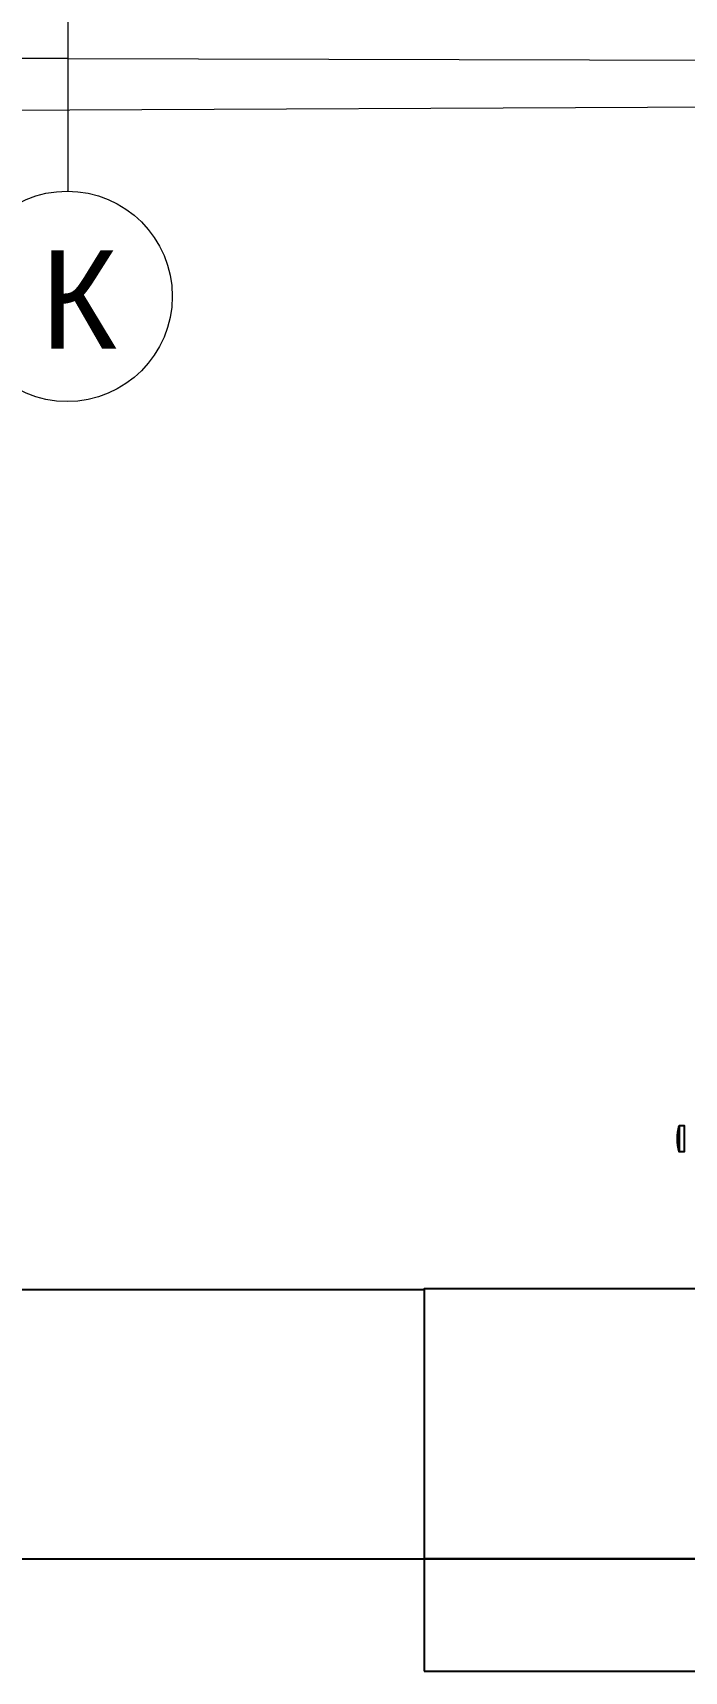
# Model space of a CAD drawing. Header units: inches. Extents: x 164.3 to 247.9, y 15.6 to 56.7.
# Drawn here: x 227.978 to 228.97, y 28.678 to 31.172 of the extents above; entities that cross this region are included whole.
import ezdxf

# ---------------------------------------------------------------- set-up
doc = ezdxf.new("R2010")
doc.units = ezdxf.units.IN
doc.header["$MEASUREMENT"] = 0
doc.layers.add('linecad.com', color=7, linetype='Continuous')
for name, color, linetype, lineweight in [('WALL 1 100', 250, 'Continuous', 9), ('окно', 7, 'Continuous', 9), ('провода', 1, 'Continuous', 5)]:
    doc.layers.add(name, color=color, linetype=linetype, lineweight=lineweight)
doc.styles.add('SS Projects_100_notes', font='', dxfattribs={"height": 0.4})
doc.styles.get('SS Projects_100_notes').set_extended_font_data('Bahnschrift')

msp = doc.modelspace()

# ---------------------------------------------------------------- linework, layer by layer
at = {"layer": 'linecad.com', "color": 0}
msp.add_lwpolyline([(228.9627, 29.5085), (228.97, 29.5085), (228.97, 29.4683), (228.9627, 29.4683, -0.132264)], format="xyb", close=True, dxfattribs=at)
msp.add_lwpolyline([(228.9627, 29.5085), (228.9627, 29.4683)], dxfattribs=at)
for points in [[(227.4697, 29.2591), (228.5742, 29.2591), (228.5742, 28.8485), (227.4697, 28.8485)], [(229.8065, 29.2599), (228.5742, 29.2599), (228.5742, 28.8493), (229.8065, 28.8493)], [(228.5742, 28.678), (229.8065, 28.678), (229.8065, 28.8493), (228.5742, 28.8493)]]:
    msp.add_lwpolyline(points, close=True, dxfattribs=at)
at = {"layer": 'WALL 1 100', "color": 0}
msp.add_line((230.3482, 31.0651), (225.6935, 31.0425), dxfattribs=at)
at = {"layer": 'окно', "color": 7, "linetype": 'ByBlock', "lineweight": 0}
msp.add_circle((228.0306, 30.7705), 0.1601, dxfattribs=at)
at = {"layer": 'провода', "color": 1}
for p, q in [((228.032, 30.9303), (228.0366, 34.2832)), ((228.0323, 31.1326), (225.6148, 31.131)), ((228.0323, 31.1326), (230.4369, 31.126))]:
    msp.add_line(p, q, dxfattribs=at)

# ---------------------------------------------------------------- texts
at = {"layer": 'окно', "color": 7, "linetype": 'ByBlock', "lineweight": 0, "insert": (227.819, 30.8407), "char_height": 0.15, "attachment_point": 1, "style": 'SS Projects_100_notes'}
msp.add_mtext_dynamic_manual_height_columns('\\pxqc;К', width=0.458982, gutter_width=1, heights=[0.0542], dxfattribs=at)

doc.saveas('drawing.dxf')
